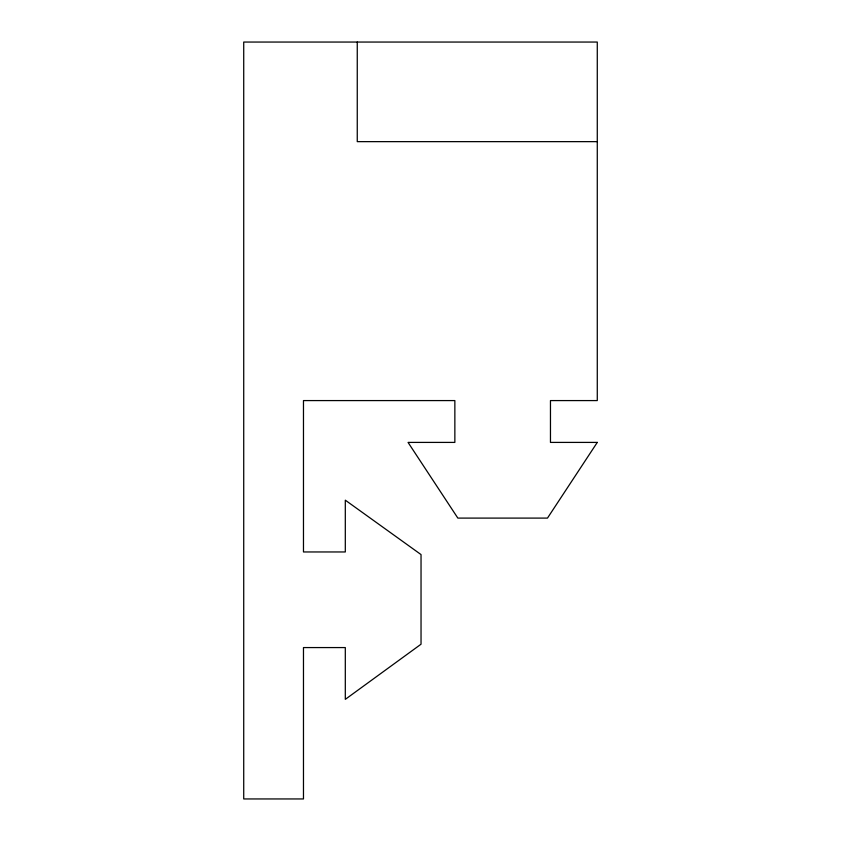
<?xml version="1.0" encoding="UTF-8"?>
<svg xmlns="http://www.w3.org/2000/svg" width="841" height="841" viewBox="0 0 841 841"><rect width="100%" height="100%" fill="white"/><g stroke="black" fill="none" stroke-linecap="round" stroke-linejoin="round"><path stroke-width="1.26" d="M597.278 141.645L357.257 141.645L357.257 42.05M597.278 442.408L547.48 518.098L457.851 518.098L408.053 442.408L454.855 442.408L454.855 400.579L303.475 400.579L303.475 551.959L345.304 551.959L345.304 500.174L421.036 554.576L421.036 644.206L345.304 699.355L345.304 647.57L303.475 647.57L303.475 798.95L243.722 798.95L243.722 42.05L597.278 42.05L597.278 400.579L550.466 400.579L550.466 442.408L597.278 442.408"/></g></svg>
